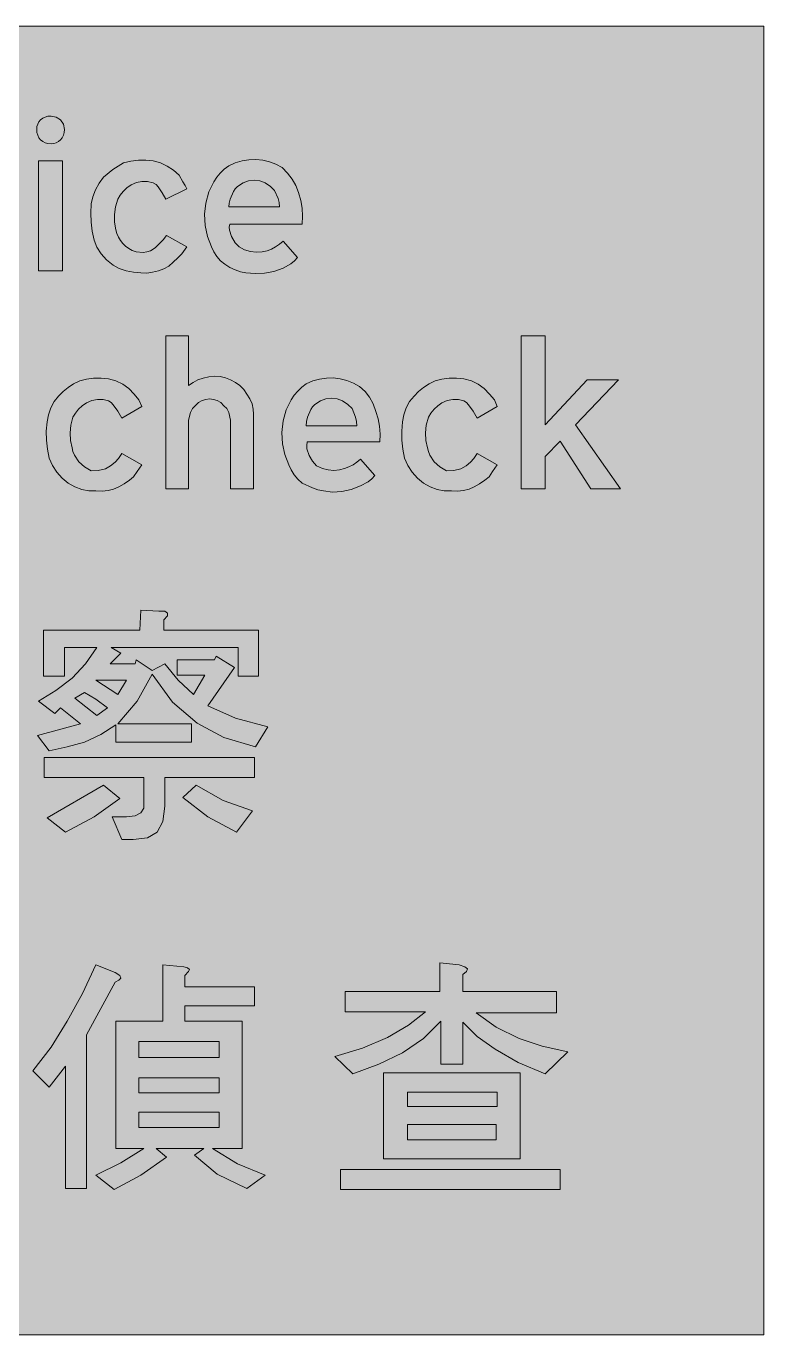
# Model space of a CAD drawing. Header units: metres. Extents: x 141 to 429, y 13 to 259.
# Drawn here: x 289.6 to 428.6, y 12.8 to 259.2 of the extents above; entities that cross this region are included whole.
import ezdxf

# ---------------------------------------------------------------- set-up
doc = ezdxf.new("R2010")
doc.units = ezdxf.units.M
doc.layers.add('FILL_BLUE_0000FF', color=7, linetype='Continuous', true_color=0x0000ff)
doc.layers.add('FILL_WHITE_FFFFFF', color=7, linetype='Continuous', true_color=0xffffff)

msp = doc.modelspace()

# ---------------------------------------------------------------- hatches: boundary and pattern name
at = {"layer": 'FILL_BLUE_0000FF', "true_color": 0x0000ff}
h = msp.add_hatch(color=7, dxfattribs=at)
h.dxf.hatch_style = 1
h.paths.add_polyline_path([(428.58, 259.2), (428.58, 12.78), (141.12, 12.78), (141.12, 259.2), (428.58, 259.2)])
at = {"layer": 'FILL_WHITE_FFFFFF', "true_color": 0xffffff}
h = msp.add_hatch(color=7, dxfattribs=at)
h.dxf.hatch_style = 1
h.paths.add_polyline_path([(296.77, 239.18), (296.63, 238.65), (296.4, 238.19), (296.1, 237.8), (295.73, 237.49), (295.3, 237.25), (294.82, 237.11), (294.3, 237.06), (293.72, 237.11), (293.19, 237.25), (292.73, 237.49), (292.34, 237.8), (292.03, 238.19), (291.79, 238.65), (291.65, 239.18), (291.6, 239.76), (291.65, 240.28), (291.79, 240.76), (292.03, 241.19), (292.34, 241.56), (292.73, 241.86), (293.19, 242.09), (293.72, 242.23), (294.3, 242.28), (295.3, 242.09), (296.1, 241.56), (296.63, 240.76), (296.82, 239.76), (296.77, 239.18)])
h = msp.add_hatch(color=7, dxfattribs=at)
h.dxf.hatch_style = 1
h.paths.add_polyline_path([(296.46, 233.82), (296.46, 213.12), (291.96, 213.12), (291.96, 233.82), (296.46, 233.82)])
h = msp.add_hatch(color=7, dxfattribs=at)
h.dxf.hatch_style = 1
h.paths.add_polyline_path([(311.67, 216.61), (312.34, 216.69), (313.02, 216.9), (313.9, 217.46), (314.64, 218.16), (315.43, 218.97), (316.08, 219.78), (319.86, 217.62), (318.96, 216.36), (318.22, 215.55), (317.34, 214.74), (316.51, 214.04), (315.54, 213.48), (314.54, 213.11), (313.45, 212.85), (312.33, 212.72), (311.22, 212.76), (309.85, 212.86), (308.47, 213.14), (307.17, 213.6), (306, 214.2), (304.75, 215.21), (303.73, 216.34), (302.94, 217.57), (302.4, 218.88), (302.06, 220.61), (301.86, 222.3), (301.79, 223.99), (301.86, 225.72), (302.2, 227.06), (302.69, 228.37), (303.35, 229.62), (304.2, 230.76), (305.95, 232.24), (307.98, 233.46), (309.36, 233.79), (310.77, 233.98), (312.18, 233.99), (313.56, 233.82), (314.9, 233.45), (316.19, 232.87), (317.38, 232.1), (318.42, 231.12), (319.14, 229.86), (319.57, 229.23), (319.86, 228.6), (315.9, 226.62), (315.25, 227.79), (314.46, 228.96), (314.08, 229.39), (313.56, 229.68), (312.48, 229.95), (311.42, 229.97), (310.4, 229.76), (309.42, 229.32), (308.57, 228.75), (307.89, 228.1), (307.34, 227.4), (306.9, 226.62), (306.46, 225.21), (306.25, 223.74), (306.27, 222.27), (306.54, 220.86), (306.72, 220.14), (307, 219.45), (307.37, 218.82), (307.82, 218.25), (308.35, 217.75), (308.94, 217.32), (309.6, 216.97), (310.32, 216.72), (311.67, 216.61)])
h = msp.add_hatch(color=7, dxfattribs=at)
h.dxf.hatch_style = 1
h.paths.add_polyline_path([(328.97, 213.3), (328.01, 213.77), (327.06, 214.38), (326.21, 215.01), (325.53, 215.8), (324.98, 216.68), (324.54, 217.62), (323.76, 219.6), (323.33, 221.69), (323.22, 223.82), (323.46, 225.9), (324.03, 227.98), (324.95, 229.88), (325.53, 230.75), (326.19, 231.54), (326.94, 232.27), (327.78, 232.92), (329.02, 233.45), (330.29, 233.83), (331.59, 234.04), (332.89, 234.09), (334.18, 233.97), (335.45, 233.68), (336.68, 233.21), (337.86, 232.56), (338.87, 231.55), (339.73, 230.42), (340.42, 229.19), (340.92, 227.88), (341.36, 226.39), (341.62, 224.91), (341.7, 223.42), (341.64, 221.94), (327.96, 221.94), (327.89, 221.37), (327.94, 220.77), (328.32, 219.6), (328.97, 218.41), (329.76, 217.62), (330.76, 217.07), (331.85, 216.76), (332.97, 216.66), (334.08, 216.72), (334.99, 216.92), (335.84, 217.24), (336.61, 217.66), (337.32, 218.16), (338.04, 218.7), (340.74, 215.64), (340.14, 215), (339.46, 214.45), (338.04, 213.66), (336.29, 213.01), (334.53, 212.67), (332.78, 212.6), (331.02, 212.76), (329.97, 212.96), (328.97, 213.3)])
h.paths.add_polyline_path([(337.26, 225.99), (337.07, 226.78), (336.42, 228.24), (335.66, 229.03), (334.62, 229.68), (333.62, 230.08), (332.55, 230.22), (331.48, 230.08), (330.48, 229.68), (329.45, 229), (329.01, 228.57), (328.68, 228.06), (328.03, 226.62), (327.84, 225.88), (327.78, 225.18), (337.32, 225.18), (337.26, 225.99)], flags=16)
h = msp.add_hatch(color=7, dxfattribs=at)
h.dxf.hatch_style = 1
h.paths.add_polyline_path([(327.78, 186.48), (327.4, 187.18), (326.88, 187.74), (326.28, 188.32), (325.6, 188.71), (324.88, 188.93), (324.18, 189), (323.48, 188.93), (322.76, 188.71), (322.08, 188.32), (321.48, 187.74), (320.96, 187.18), (320.58, 186.48), (320.22, 185.04), (320.22, 172.08), (315.9, 172.08), (315.9, 200.88), (320.22, 200.88), (320.22, 191.52), (321.06, 192.13), (321.97, 192.6), (322.95, 192.94), (324, 193.14), (325.08, 193.28), (326.14, 193.21), (327.16, 192.96), (328.14, 192.6), (329.05, 192.13), (329.87, 191.52), (330.6, 190.78), (331.2, 189.9), (331.78, 189.03), (332.17, 188.08), (332.39, 187.09), (332.46, 186.12), (332.46, 172.08), (328.14, 172.08), (328.14, 185.04), (327.78, 186.48)])
h = msp.add_hatch(color=7, dxfattribs=at)
h.dxf.hatch_style = 1
h.paths.add_polyline_path([(395.28, 192.6), (401.22, 192.6), (393.12, 184.14), (401.58, 172.08), (396, 172.08), (390.24, 181.08), (387.36, 178.2), (387.36, 172.08), (382.86, 172.08), (382.86, 200.88), (387.36, 200.88), (387.36, 184.14), (395.28, 192.6)])
h = msp.add_hatch(color=7, dxfattribs=at)
h.dxf.hatch_style = 1
h.paths.add_polyline_path([(303.21, 175.54), (304.56, 175.86), (305.53, 176.42), (306.36, 177.12), (306.99, 177.79), (307.62, 178.74), (311.4, 176.58), (310.5, 175.32), (309.85, 174.37), (309.06, 173.7), (308.07, 173), (307.08, 172.44), (306.1, 172), (305.06, 171.74), (303.94, 171.66), (302.76, 171.72), (301.41, 171.72), (300.08, 171.97), (298.79, 172.45), (297.54, 173.16), (296.4, 174.09), (295.4, 175.23), (294.58, 176.5), (293.94, 177.84), (293.61, 179.57), (293.42, 181.26), (293.41, 182.95), (293.58, 184.68), (293.82, 186.02), (294.26, 187.31), (294.9, 188.5), (295.74, 189.54), (296.59, 190.42), (297.52, 191.18), (298.55, 191.84), (299.7, 192.42), (300.97, 192.75), (302.33, 192.94), (303.72, 192.95), (305.1, 192.78), (306.52, 192.41), (307.8, 191.81), (308.95, 190.98), (309.96, 189.9), (310.86, 188.82), (311.4, 187.56), (307.62, 185.4), (306.88, 186.73), (306, 187.92), (305.62, 188.35), (305.1, 188.64), (304.1, 188.91), (303.03, 188.93), (301.96, 188.72), (300.96, 188.28), (300.19, 187.71), (299.5, 187.06), (298.91, 186.36), (298.44, 185.58), (298.03, 184.1), (297.88, 182.63), (297.96, 181.2), (298.26, 179.82), (298.44, 179.1), (298.72, 178.41), (299.52, 177.19), (300.59, 176.2), (301.86, 175.5), (303.21, 175.54)])
h = msp.add_hatch(color=7, dxfattribs=at)
h.dxf.hatch_style = 1
h.paths.add_polyline_path([(343.55, 172.24), (341.64, 173.16), (340.79, 173.9), (340.11, 174.73), (339.56, 175.64), (339.12, 176.58), (338.34, 178.53), (337.9, 180.58), (337.8, 182.71), (338.04, 184.86), (338.61, 186.94), (339.53, 188.84), (340.11, 189.71), (340.77, 190.5), (341.52, 191.23), (342.36, 191.88), (343.6, 192.4), (344.87, 192.76), (346.17, 192.94), (347.47, 192.96), (348.76, 192.81), (350.03, 192.49), (351.26, 192), (352.44, 191.34), (353.45, 190.43), (354.31, 189.34), (355, 188.07), (355.5, 186.66), (355.94, 185.28), (356.2, 183.85), (356.28, 182.38), (356.22, 180.9), (342.54, 180.9), (342.47, 180.25), (342.52, 179.64), (342.9, 178.38), (343.55, 177.32), (344.34, 176.4), (345.42, 175.93), (346.5, 175.63), (347.58, 175.54), (348.66, 175.68), (349.57, 175.88), (350.41, 176.2), (351.19, 176.62), (351.9, 177.12), (352.62, 177.66), (355.32, 174.6), (354.72, 173.96), (354.04, 173.41), (352.62, 172.62), (350.86, 171.95), (349.11, 171.56), (347.35, 171.48), (345.6, 171.72), (344.55, 171.92), (343.55, 172.24)])
h.paths.add_polyline_path([(351.84, 184.77), (351.65, 185.58), (351, 187.2), (350.23, 187.99), (349.2, 188.64), (348.2, 189.04), (347.13, 189.18), (346.06, 189.04), (345.06, 188.64), (344.02, 187.96), (343.59, 187.53), (343.26, 187.02), (342.61, 185.56), (342.42, 184.77), (342.36, 183.96), (351.9, 183.96), (351.84, 184.77)], flags=16)
h = msp.add_hatch(color=7, dxfattribs=at)
h.dxf.hatch_style = 1
h.paths.add_polyline_path([(370.17, 175.54), (371.52, 175.86), (372.49, 176.42), (373.32, 177.12), (373.95, 177.79), (374.58, 178.74), (378.36, 176.58), (377.46, 175.32), (376.81, 174.37), (376.02, 173.7), (375.03, 173), (374.04, 172.44), (373.06, 172), (372.01, 171.74), (370.9, 171.66), (369.72, 171.72), (368.37, 171.72), (367.04, 171.97), (365.75, 172.45), (364.5, 173.16), (363.36, 174.09), (362.36, 175.23), (361.54, 176.5), (360.9, 177.84), (360.57, 179.57), (360.38, 181.26), (360.37, 182.95), (360.54, 184.68), (360.78, 186.02), (361.21, 187.31), (361.86, 188.5), (362.7, 189.54), (363.55, 190.42), (364.48, 191.18), (365.51, 191.84), (366.66, 192.42), (367.93, 192.75), (369.29, 192.94), (370.68, 192.95), (372.06, 192.78), (373.48, 192.41), (374.76, 191.81), (375.91, 190.98), (376.92, 189.9), (377.82, 188.82), (378.36, 187.56), (374.58, 185.4), (373.84, 186.73), (372.96, 187.92), (372.58, 188.35), (372.06, 188.64), (371.06, 188.91), (369.99, 188.93), (368.92, 188.72), (367.92, 188.28), (367.15, 187.71), (366.46, 187.06), (365.87, 186.36), (365.4, 185.58), (364.99, 184.1), (364.84, 182.63), (364.92, 181.2), (365.22, 179.82), (365.4, 179.1), (365.68, 178.41), (366.48, 177.19), (367.55, 176.2), (368.82, 175.5), (370.17, 175.54)])
h = msp.add_hatch(color=7, dxfattribs=at)
h.dxf.hatch_style = 1
h.paths.add_polyline_path([(316.26, 148.68), (316.26, 148.14), (315.54, 147.42), (315.54, 145.44), (333.36, 145.44), (333.36, 136.8), (329.58, 136.8), (329.58, 142.2), (305.64, 142.2), (307.44, 141.12), (305.46, 139.14), (310.14, 139.14), (310.32, 139.86), (313.38, 137.88), (315.72, 139.14), (318.24, 136.08), (321.12, 133.38), (323.28, 136.98), (318.06, 136.98), (318.06, 139.86), (325.08, 139.86), (325.44, 140.58), (328.86, 138.42), (323.82, 131.22), (329.04, 128.88), (335.16, 127.26), (332.82, 123.48), (326.88, 125.28), (321.84, 127.98), (317.16, 131.94), (313.38, 137.16), (310.5, 132.12), (306.9, 127.8), (320.76, 127.8), (320.76, 124.38), (306.54, 124.38), (306.54, 127.62), (303.66, 125.82), (300.6, 124.38), (297.36, 123.48), (293.94, 122.76), (291.78, 125.64), (299.88, 127.8), (296.1, 130.86), (295.02, 129.78), (291.96, 132.12), (295.2, 134.1), (298.26, 136.44), (300.78, 139.14), (302.94, 142.2), (296.82, 142.2), (296.82, 136.8), (292.86, 136.8), (292.86, 145.44), (311.04, 145.44), (311.22, 149.22), (314.64, 149.04), (315.72, 149.04), (316.26, 148.68)])
h.paths.add_polyline_path([(302.76, 136.08), (306.9, 133.38), (308.52, 136.08), (302.76, 136.08)], flags=16)
h.paths.add_polyline_path([(304.92, 130.86), (302.76, 132.48), (300.6, 133.74), (298.8, 132.66), (302.94, 129.42), (304.92, 130.86)], flags=16)
h = msp.add_hatch(color=7, dxfattribs=at)
h.dxf.hatch_style = 1
h.paths.add_polyline_path([(332.64, 121.5), (332.64, 117.72), (315.72, 117.72), (315.72, 112.32), (315.36, 109.44), (314.28, 107.46), (312.48, 106.38), (309.78, 106.02), (307.62, 106.02), (305.82, 110.34), (308.52, 110.34), (310.14, 110.52), (311.22, 111.06), (311.76, 111.96), (311.76, 117.72), (293.04, 117.72), (293.04, 121.5), (332.64, 121.5)])
h = msp.add_hatch(color=7, dxfattribs=at)
h.dxf.hatch_style = 1
h.paths.add_polyline_path([(302.4, 110.34), (297, 107.46), (293.58, 110.16), (304.2, 116.28), (307.26, 113.76), (302.4, 110.34)])
h = msp.add_hatch(color=7, dxfattribs=at)
h.dxf.hatch_style = 1
h.paths.add_polyline_path([(326.7, 113.4), (332.28, 111.42), (329.22, 107.46), (323.82, 110.34), (319.14, 113.94), (321.66, 116.28), (326.7, 113.4)])
h = msp.add_hatch(color=7, dxfattribs=at)
h.dxf.hatch_style = 1
h.paths.add_polyline_path([(307.26, 80.46), (307.44, 79.92), (307.08, 79.56), (306.36, 79.2), (300.96, 69.3), (300.96, 40.32), (297, 40.32), (297, 63.36), (293.94, 59.4), (290.88, 62.46), (294.3, 66.96), (297.36, 71.82), (300.24, 77.04), (302.76, 82.44), (306.36, 81), (307.26, 80.46)])
h = msp.add_hatch(color=7, dxfattribs=at)
h.dxf.hatch_style = 1
h.paths.add_polyline_path([(320.22, 81.18), (319.5, 80.46), (319.5, 78.3), (332.64, 78.3), (332.64, 74.7), (319.5, 74.7), (319.5, 71.82), (330.3, 71.82), (330.3, 47.88), (324.72, 47.88), (329.4, 45), (334.62, 42.84), (331.2, 40.32), (325.62, 43.02), (321.3, 46.62), (323.1, 47.88), (314.1, 47.88), (316.08, 46.26), (311.22, 42.84), (306.18, 40.14), (302.76, 42.84), (307.44, 45.18), (311.76, 47.88), (306.54, 47.88), (306.54, 71.82), (315.36, 71.82), (315.36, 82.44), (319.32, 82.08), (320.04, 81.9), (320.4, 81.54), (320.22, 81.18)])
h.paths.add_polyline_path([(310.86, 58.32), (325.98, 58.32), (325.98, 61.2), (310.86, 61.2), (310.86, 58.32)], flags=16)
h.paths.add_polyline_path([(310.86, 54.72), (310.86, 51.84), (325.98, 51.84), (325.98, 54.72), (310.86, 54.72)], flags=16)
h.paths.add_polyline_path([(325.98, 68.04), (310.86, 68.04), (310.86, 64.98), (325.98, 64.98), (325.98, 68.04)], flags=16)
h = msp.add_hatch(color=7, dxfattribs=at)
h.dxf.hatch_style = 1
h.paths.add_polyline_path([(371.16, 82.44), (372.24, 82.08), (372.78, 81.72), (372.6, 81.18), (371.88, 80.64), (371.88, 77.4), (389.52, 77.4), (389.52, 73.44), (374.4, 73.44), (378.18, 70.74), (382.5, 68.58), (386.82, 67.14), (391.68, 66.06), (387.36, 61.92), (382.32, 64.08), (378, 66.6), (374.58, 68.94), (371.88, 71.64), (371.88, 63.72), (367.74, 63.72), (367.74, 71.82), (364.5, 68.58), (360.54, 65.88), (356.04, 63.72), (351.18, 61.92), (347.76, 65.16), (352.98, 66.78), (357.66, 68.76), (361.62, 71.1), (364.86, 73.62), (349.74, 73.62), (349.74, 77.4), (367.56, 77.4), (367.56, 82.8), (371.16, 82.44)])
h = msp.add_hatch(color=7, dxfattribs=at)
h.dxf.hatch_style = 1
h.paths.add_polyline_path([(356.94, 45.9), (356.94, 62.1), (382.68, 62.1), (382.68, 45.9), (356.94, 45.9)])
h.paths.add_polyline_path([(361.44, 58.5), (361.44, 55.8), (378.36, 55.8), (378.36, 58.5), (361.44, 58.5)], flags=16)
h.paths.add_polyline_path([(378.18, 52.38), (361.44, 52.38), (361.44, 49.5), (378.18, 49.5), (378.18, 52.38)], flags=16)
h = msp.add_hatch(color=7, dxfattribs=at)
h.dxf.hatch_style = 1
h.paths.add_polyline_path([(390.24, 43.92), (390.24, 40.14), (348.84, 40.14), (348.84, 43.92), (390.24, 43.92)])

# ---------------------------------------------------------------- linework, layer by layer
at = {"layer": 'FILL_BLUE_0000FF', "lineweight": 0, "true_color": 0x0000ff}
msp.add_lwpolyline([(428.58, 259.2), (428.58, 12.78), (141.12, 12.78), (141.12, 259.2)], close=True, dxfattribs=at)
at = {"layer": 'FILL_WHITE_FFFFFF', "lineweight": 0, "true_color": 0xffffff}
for points in [[(296.77, 239.18), (296.63, 238.65), (296.4, 238.19), (296.1, 237.8), (295.73, 237.49), (295.3, 237.25), (294.82, 237.11), (294.3, 237.06), (293.72, 237.11), (293.19, 237.25), (292.73, 237.49), (292.34, 237.8), (292.03, 238.19), (291.79, 238.65), (291.65, 239.18), (291.6, 239.76), (291.65, 240.28), (291.79, 240.76), (292.03, 241.19), (292.34, 241.56), (292.73, 241.86), (293.19, 242.09), (293.72, 242.23), (294.3, 242.28), (295.3, 242.09), (296.1, 241.56), (296.63, 240.76), (296.82, 239.76)], [(296.46, 233.82), (296.46, 213.12), (291.96, 213.12), (291.96, 233.82)], [(311.67, 216.61), (312.34, 216.69), (313.02, 216.9), (313.9, 217.46), (314.64, 218.16), (315.43, 218.97), (316.08, 219.78), (319.86, 217.62), (318.96, 216.36), (318.22, 215.55), (317.34, 214.74), (316.51, 214.04), (315.54, 213.48), (314.54, 213.11), (313.45, 212.85), (312.33, 212.72), (311.22, 212.76), (309.85, 212.86), (308.47, 213.14), (307.17, 213.6), (306, 214.2), (304.75, 215.21), (303.73, 216.34), (302.94, 217.57), (302.4, 218.88), (302.06, 220.61), (301.86, 222.3), (301.79, 223.99), (301.86, 225.72), (302.2, 227.06), (302.69, 228.37), (303.35, 229.62), (304.2, 230.76), (305.95, 232.24), (307.98, 233.46), (309.36, 233.79), (310.77, 233.98), (312.18, 233.99), (313.56, 233.82), (314.9, 233.45), (316.19, 232.87), (317.38, 232.1), (318.42, 231.12), (319.14, 229.86), (319.57, 229.23), (319.86, 228.6), (315.9, 226.62), (315.25, 227.79), (314.46, 228.96), (314.08, 229.39), (313.56, 229.68), (312.48, 229.95), (311.42, 229.97), (310.4, 229.76), (309.42, 229.32), (308.57, 228.75), (307.89, 228.1), (307.34, 227.4), (306.9, 226.62), (306.46, 225.21), (306.25, 223.74), (306.27, 222.27), (306.54, 220.86), (306.72, 220.14), (307, 219.45), (307.37, 218.82), (307.82, 218.25), (308.35, 217.75), (308.94, 217.32), (309.6, 216.97), (310.32, 216.72)], [(328.97, 213.3), (328.01, 213.77), (327.06, 214.38), (326.21, 215.01), (325.53, 215.8), (324.98, 216.68), (324.54, 217.62), (323.76, 219.6), (323.33, 221.69), (323.22, 223.82), (323.46, 225.9), (324.03, 227.98), (324.95, 229.88), (325.53, 230.75), (326.19, 231.54), (326.94, 232.27), (327.78, 232.92), (329.02, 233.45), (330.29, 233.83), (331.59, 234.04), (332.89, 234.09), (334.18, 233.97), (335.45, 233.68), (336.68, 233.21), (337.86, 232.56), (338.87, 231.55), (339.73, 230.42), (340.42, 229.19), (340.92, 227.88), (341.36, 226.39), (341.62, 224.91), (341.7, 223.42), (341.64, 221.94), (327.96, 221.94), (327.89, 221.37), (327.94, 220.77), (328.32, 219.6), (328.97, 218.41), (329.76, 217.62), (330.76, 217.07), (331.85, 216.76), (332.97, 216.66), (334.08, 216.72), (334.99, 216.92), (335.84, 217.24), (336.61, 217.66), (337.32, 218.16), (338.04, 218.7), (340.74, 215.64), (340.14, 215), (339.46, 214.45), (338.04, 213.66), (336.29, 213.01), (334.53, 212.67), (332.78, 212.6), (331.02, 212.76), (329.97, 212.96)], [(337.26, 225.99), (337.07, 226.78), (336.42, 228.24), (335.66, 229.03), (334.62, 229.68), (333.62, 230.08), (332.55, 230.22), (331.48, 230.08), (330.48, 229.68), (329.45, 229), (329.01, 228.57), (328.68, 228.06), (328.03, 226.62), (327.84, 225.88), (327.78, 225.18), (337.32, 225.18)], [(327.78, 186.48), (327.4, 187.18), (326.88, 187.74), (326.28, 188.32), (325.6, 188.71), (324.88, 188.93), (324.18, 189), (323.48, 188.93), (322.76, 188.71), (322.08, 188.32), (321.48, 187.74), (320.96, 187.18), (320.58, 186.48), (320.22, 185.04), (320.22, 172.08), (315.9, 172.08), (315.9, 200.88), (320.22, 200.88), (320.22, 191.52), (321.06, 192.13), (321.97, 192.6), (322.95, 192.94), (324, 193.14), (325.08, 193.28), (326.14, 193.21), (327.16, 192.96), (328.14, 192.6), (329.05, 192.13), (329.87, 191.52), (330.6, 190.78), (331.2, 189.9), (331.78, 189.03), (332.17, 188.08), (332.39, 187.09), (332.46, 186.12), (332.46, 172.08), (328.14, 172.08), (328.14, 185.04)], [(395.28, 192.6), (401.22, 192.6), (393.12, 184.14), (401.58, 172.08), (396, 172.08), (390.24, 181.08), (387.36, 178.2), (387.36, 172.08), (382.86, 172.08), (382.86, 200.88), (387.36, 200.88), (387.36, 184.14)], [(303.21, 175.54), (304.56, 175.86), (305.53, 176.42), (306.36, 177.12), (306.99, 177.79), (307.62, 178.74), (311.4, 176.58), (310.5, 175.32), (309.85, 174.37), (309.06, 173.7), (308.07, 173), (307.08, 172.44), (306.1, 172), (305.06, 171.74), (303.94, 171.66), (302.76, 171.72), (301.41, 171.72), (300.08, 171.97), (298.79, 172.45), (297.54, 173.16), (296.4, 174.09), (295.4, 175.23), (294.58, 176.5), (293.94, 177.84), (293.61, 179.57), (293.42, 181.26), (293.41, 182.95), (293.58, 184.68), (293.82, 186.02), (294.26, 187.31), (294.9, 188.5), (295.74, 189.54), (296.59, 190.42), (297.52, 191.18), (298.55, 191.84), (299.7, 192.42), (300.97, 192.75), (302.33, 192.94), (303.72, 192.95), (305.1, 192.78), (306.52, 192.41), (307.8, 191.81), (308.95, 190.98), (309.96, 189.9), (310.86, 188.82), (311.4, 187.56), (307.62, 185.4), (306.88, 186.73), (306, 187.92), (305.62, 188.35), (305.1, 188.64), (304.1, 188.91), (303.03, 188.93), (301.96, 188.72), (300.96, 188.28), (300.19, 187.71), (299.5, 187.06), (298.91, 186.36), (298.44, 185.58), (298.03, 184.1), (297.88, 182.63), (297.96, 181.2), (298.26, 179.82), (298.44, 179.1), (298.72, 178.41), (299.52, 177.19), (300.59, 176.2), (301.86, 175.5)], [(343.55, 172.24), (341.64, 173.16), (340.79, 173.9), (340.11, 174.73), (339.56, 175.64), (339.12, 176.58), (338.34, 178.53), (337.9, 180.58), (337.8, 182.71), (338.04, 184.86), (338.61, 186.94), (339.53, 188.84), (340.11, 189.71), (340.77, 190.5), (341.52, 191.23), (342.36, 191.88), (343.6, 192.4), (344.87, 192.76), (346.17, 192.94), (347.47, 192.96), (348.76, 192.81), (350.03, 192.49), (351.26, 192), (352.44, 191.34), (353.45, 190.43), (354.31, 189.34), (355, 188.07), (355.5, 186.66), (355.94, 185.28), (356.2, 183.85), (356.28, 182.38), (356.22, 180.9), (342.54, 180.9), (342.47, 180.25), (342.52, 179.64), (342.9, 178.38), (343.55, 177.32), (344.34, 176.4), (345.42, 175.93), (346.5, 175.63), (347.58, 175.54), (348.66, 175.68), (349.57, 175.88), (350.41, 176.2), (351.19, 176.62), (351.9, 177.12), (352.62, 177.66), (355.32, 174.6), (354.72, 173.96), (354.04, 173.41), (352.62, 172.62), (350.86, 171.95), (349.11, 171.56), (347.35, 171.48), (345.6, 171.72), (344.55, 171.92)], [(370.17, 175.54), (371.52, 175.86), (372.49, 176.42), (373.32, 177.12), (373.95, 177.79), (374.58, 178.74), (378.36, 176.58), (377.46, 175.32), (376.81, 174.37), (376.02, 173.7), (375.03, 173), (374.04, 172.44), (373.06, 172), (372.01, 171.74), (370.9, 171.66), (369.72, 171.72), (368.37, 171.72), (367.04, 171.97), (365.75, 172.45), (364.5, 173.16), (363.36, 174.09), (362.36, 175.23), (361.54, 176.5), (360.9, 177.84), (360.57, 179.57), (360.38, 181.26), (360.37, 182.95), (360.54, 184.68), (360.78, 186.02), (361.21, 187.31), (361.86, 188.5), (362.7, 189.54), (363.55, 190.42), (364.48, 191.18), (365.51, 191.84), (366.66, 192.42), (367.93, 192.75), (369.29, 192.94), (370.68, 192.95), (372.06, 192.78), (373.48, 192.41), (374.76, 191.81), (375.91, 190.98), (376.92, 189.9), (377.82, 188.82), (378.36, 187.56), (374.58, 185.4), (373.84, 186.73), (372.96, 187.92), (372.58, 188.35), (372.06, 188.64), (371.06, 188.91), (369.99, 188.93), (368.92, 188.72), (367.92, 188.28), (367.15, 187.71), (366.46, 187.06), (365.87, 186.36), (365.4, 185.58), (364.99, 184.1), (364.84, 182.63), (364.92, 181.2), (365.22, 179.82), (365.4, 179.1), (365.68, 178.41), (366.48, 177.19), (367.55, 176.2), (368.82, 175.5)], [(351.84, 184.77), (351.65, 185.58), (351, 187.2), (350.23, 187.99), (349.2, 188.64), (348.2, 189.04), (347.13, 189.18), (346.06, 189.04), (345.06, 188.64), (344.02, 187.96), (343.59, 187.53), (343.26, 187.02), (342.61, 185.56), (342.42, 184.77), (342.36, 183.96), (351.9, 183.96)], [(316.26, 148.68), (316.26, 148.14), (315.54, 147.42), (315.54, 145.44), (333.36, 145.44), (333.36, 136.8), (329.58, 136.8), (329.58, 142.2), (305.64, 142.2), (307.44, 141.12), (305.46, 139.14), (310.14, 139.14), (310.32, 139.86), (313.38, 137.88), (315.72, 139.14), (318.24, 136.08), (321.12, 133.38), (323.28, 136.98), (318.06, 136.98), (318.06, 139.86), (325.08, 139.86), (325.44, 140.58), (328.86, 138.42), (323.82, 131.22), (329.04, 128.88), (335.16, 127.26), (332.82, 123.48), (326.88, 125.28), (321.84, 127.98), (317.16, 131.94), (313.38, 137.16), (310.5, 132.12), (306.9, 127.8), (320.76, 127.8), (320.76, 124.38), (306.54, 124.38), (306.54, 127.62), (303.66, 125.82), (300.6, 124.38), (297.36, 123.48), (293.94, 122.76), (291.78, 125.64), (299.88, 127.8), (296.1, 130.86), (295.02, 129.78), (291.96, 132.12), (295.2, 134.1), (298.26, 136.44), (300.78, 139.14), (302.94, 142.2), (296.82, 142.2), (296.82, 136.8), (292.86, 136.8), (292.86, 145.44), (311.04, 145.44), (311.22, 149.22), (314.64, 149.04), (315.72, 149.04)], [(302.76, 136.08), (306.9, 133.38), (308.52, 136.08)], [(304.92, 130.86), (302.76, 132.48), (300.6, 133.74), (298.8, 132.66), (302.94, 129.42)], [(332.64, 121.5), (332.64, 117.72), (315.72, 117.72), (315.72, 112.32), (315.36, 109.44), (314.28, 107.46), (312.48, 106.38), (309.78, 106.02), (307.62, 106.02), (305.82, 110.34), (308.52, 110.34), (310.14, 110.52), (311.22, 111.06), (311.76, 111.96), (311.76, 117.72), (293.04, 117.72), (293.04, 121.5)], [(302.4, 110.34), (297, 107.46), (293.58, 110.16), (304.2, 116.28), (307.26, 113.76)], [(326.7, 113.4), (332.28, 111.42), (329.22, 107.46), (323.82, 110.34), (319.14, 113.94), (321.66, 116.28)], [(307.26, 80.46), (307.44, 79.92), (307.08, 79.56), (306.36, 79.2), (300.96, 69.3), (300.96, 40.32), (297, 40.32), (297, 63.36), (293.94, 59.4), (290.88, 62.46), (294.3, 66.96), (297.36, 71.82), (300.24, 77.04), (302.76, 82.44), (306.36, 81)], [(320.22, 81.18), (319.5, 80.46), (319.5, 78.3), (332.64, 78.3), (332.64, 74.7), (319.5, 74.7), (319.5, 71.82), (330.3, 71.82), (330.3, 47.88), (324.72, 47.88), (329.4, 45), (334.62, 42.84), (331.2, 40.32), (325.62, 43.02), (321.3, 46.62), (323.1, 47.88), (314.1, 47.88), (316.08, 46.26), (311.22, 42.84), (306.18, 40.14), (302.76, 42.84), (307.44, 45.18), (311.76, 47.88), (306.54, 47.88), (306.54, 71.82), (315.36, 71.82), (315.36, 82.44), (319.32, 82.08), (320.04, 81.9), (320.4, 81.54)], [(371.16, 82.44), (372.24, 82.08), (372.78, 81.72), (372.6, 81.18), (371.88, 80.64), (371.88, 77.4), (389.52, 77.4), (389.52, 73.44), (374.4, 73.44), (378.18, 70.74), (382.5, 68.58), (386.82, 67.14), (391.68, 66.06), (387.36, 61.92), (382.32, 64.08), (378, 66.6), (374.58, 68.94), (371.88, 71.64), (371.88, 63.72), (367.74, 63.72), (367.74, 71.82), (364.5, 68.58), (360.54, 65.88), (356.04, 63.72), (351.18, 61.92), (347.76, 65.16), (352.98, 66.78), (357.66, 68.76), (361.62, 71.1), (364.86, 73.62), (349.74, 73.62), (349.74, 77.4), (367.56, 77.4), (367.56, 82.8)], [(325.98, 68.04), (310.86, 68.04), (310.86, 64.98), (325.98, 64.98)], [(356.94, 45.9), (356.94, 62.1), (382.68, 62.1), (382.68, 45.9)], [(310.86, 58.32), (325.98, 58.32), (325.98, 61.2), (310.86, 61.2)], [(361.44, 58.5), (361.44, 55.8), (378.36, 55.8), (378.36, 58.5)], [(310.86, 54.72), (310.86, 51.84), (325.98, 51.84), (325.98, 54.72)], [(378.18, 52.38), (361.44, 52.38), (361.44, 49.5), (378.18, 49.5)], [(390.24, 43.92), (390.24, 40.14), (348.84, 40.14), (348.84, 43.92)]]:
    msp.add_lwpolyline(points, close=True, dxfattribs=at)

doc.saveas('drawing.dxf')
